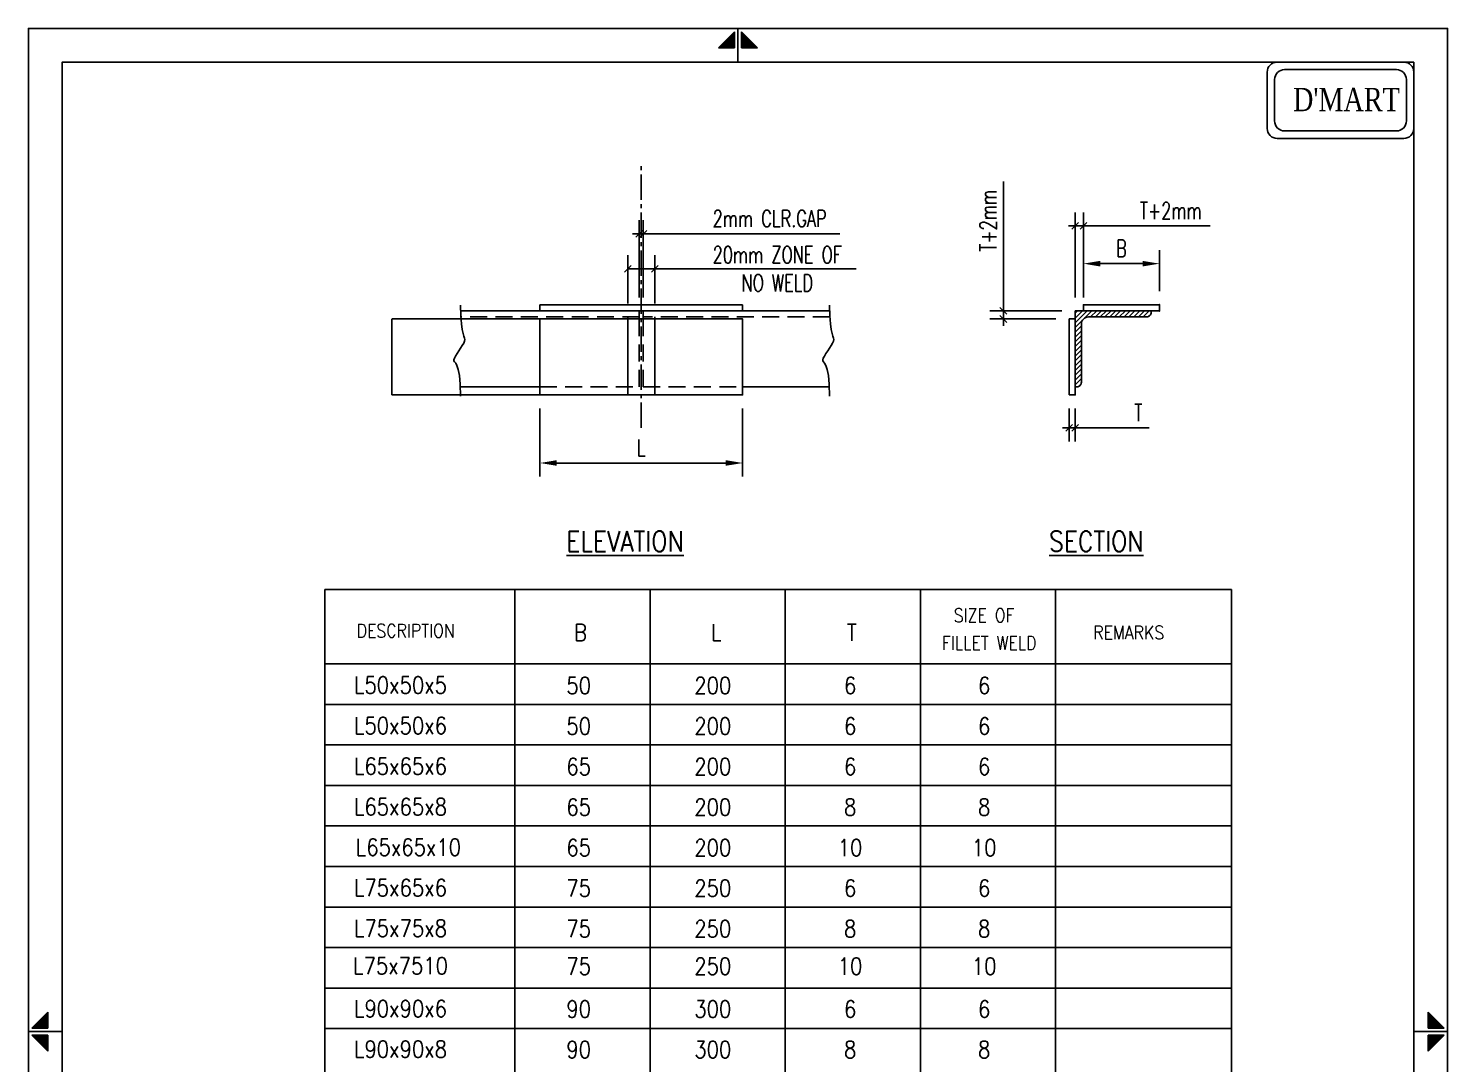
# Model space of a CAD drawing. Header units: millimetres. Extents: x 1506431 to 1626747, y 193580 to 275375.
# Drawn here: x 1506431 to 1527431, y 260052 to 275375 of the extents above; entities that cross this region are included whole.
import ezdxf
from ezdxf.enums import TextEntityAlignment as Align

# ---------------------------------------------------------------- set-up
doc = ezdxf.new("R2010")
doc.units = ezdxf.units.MM
doc.header["$LTSCALE"] = 2
doc.linetypes.add('CENTER2', pattern=[1.125, 0.75, -0.125, 0.125, -0.125])
doc.linetypes.add('HIDDEN', pattern=[0.375, 0.25, -0.125])
for name, color, linetype in [('BEAM', 4, 'Continuous'), ('CIV-BRC', 3, 'Continuous'), ('CIV-CEN', 1, 'CENTER2'), ('CIV-DIM', 2, 'Continuous'), ('CIV-GIR', 3, 'Continuous'), ('CIV-PLT', 2, 'Continuous'), ('CIV-SYM', 3, 'Continuous'), ('CIV-TBL', 7, 'Continuous'), ('CIV-TIT', 4, 'Continuous'), ('PNA', 8, 'Continuous'), ('S-TEXT-1', 4, 'Continuous'), ('TEXT', 40, 'Continuous'), ('TEXT (SHEET)', 4, 'Continuous'), ('TITEL', 1, 'Continuous')]:
    doc.layers.add(name, color=color, linetype=linetype)
doc.styles.add('ROMAND', font='times.ttf', dxfattribs={"width": 0.7, "height": 1200})
doc.styles.add('ROMANS', font='simplex.shx', dxfattribs={"width": 0.7})
doc.styles.get("Standard").update_dxf_attribs({"font": 'arial.ttf'})
doc.dimstyles.new('dim100', dxfattribs={"dimtxt": 250, "dimasz": 250, "dimexe": 200, "dimexo": 200, "dimgap": 100, "dimtad": 1, "dimdec": 0, "dimzin": 0, "dimdsep": 46, "dimtxsty": 'ROMANS', "dimcen": 0, "dimclrd": 170, "dimclre": 170, "dimclrt": 4, "dimadec": 0, "dimazin": 0, "dimtfac": 1, "dimtdec": 0, "dimtix": 1, "dimtofl": 0, "dimtmove": 2, "dimatfit": 3, "dimfxl": 0, "dimtolj": 1, "dimtzin": 0, "dimlwd": -1, "dimlwe": -1, "dimarcsym": 0})
doc.dimstyles.get("Standard").update_dxf_attribs({"dimtxt": 0.18, "dimasz": 0.18, "dimexe": 0.18, "dimexo": 0.0625, "dimgap": 0.09, "dimtad": 0, "dimtih": 1, "dimtoh": 1, "dimdec": 4, "dimzin": 0, "dimdsep": 46, "dimtxsty": 'Standard', "dimcen": 0.09, "dimadec": 0, "dimazin": 0, "dimtfac": 1, "dimtdec": 4, "dimtofl": 0, "dimtmove": 0, "dimatfit": 3, "dimfxl": 0, "dimtolj": 1, "dimtzin": 0, "dimarcsym": 0})

# ---------------------------------------------------------------- blocks, each defined once
blk = doc.blocks.new('_Oblique')
at = {"color": 0, "linetype": 'ByBlock', "lineweight": -2}
blk.add_line((-0.5, -0.5), (0.5, 0.5), dxfattribs=at)
blk = doc.blocks.new('*D26')
at = {"layer": 'CIV-DIM', "color": 170}
for p, q in [((1520858, 273111), (1520858, 271194)), ((1521722, 271194), (1520658, 271194)), ((1520858, 271194), (1520858, 271294)), ((1520858, 271074), (1520858, 271194)), ((1521632, 271074), (1520658, 271074)), ((1520858, 271074), (1520858, 270974))]:
    blk.add_line(p, q, dxfattribs=at)
at = {"layer": 'Defpoints', "color": 0, "lineweight": -2}
for p in [(1520858, 271194), (1521922, 271194), (1521832, 271074)]:
    blk.add_point(p, dxfattribs=at)
at = {"layer": 'CIV-DIM', "color": 170, "xscale": 100, "yscale": 100, "zscale": 100}
for p, rotation in [((1520858, 271194), 270), ((1520858, 271074), 90)]:
    blk.add_blockref('_Oblique', p, dxfattribs=dict(at, rotation=rotation))
at = {"layer": 'CIV-DIM', "color": 4, "insert": (1520633, 272528), "char_height": 250, "attachment_point": 5, "rotation": 90, "style": 'ROMANS'}
blk.add_mtext('\\A1;T+2mm', dxfattribs=at)
blk = doc.blocks.new('*D24')
at = {"layer": 'CIV-DIM', "color": 170}
for p, q in [((1514000, 269749), (1514000, 268742)), ((1517000, 269749), (1517000, 268742)), ((1514250, 268942), (1516750, 268942))]:
    blk.add_line(p, q, dxfattribs=at)
at = {"layer": 'CIV-DIM', "color": 170, "lineweight": -2}
for points in [[(1514250, 268984), (1514250, 268901), (1514000, 268942)], [(1516750, 268984), (1516750, 268901), (1517000, 268942)]]:
    blk.add_solid(points, dxfattribs=at)
at = {"layer": 'Defpoints', "color": 0, "lineweight": -2}
for p in [(1514000, 269949), (1517000, 269949), (1517000, 268942)]:
    blk.add_point(p, dxfattribs=at)
at = {"layer": 'CIV-DIM', "color": 4, "insert": (1515500, 269167), "char_height": 250, "attachment_point": 5, "style": 'ROMANS'}
blk.add_mtext('\\A1;L', dxfattribs=at)
blk = doc.blocks.new('*D25')
at = {"layer": 'CIV-DIM', "color": 170}
for p, q in [((1515470, 271394), (1515470, 272536)), ((1515530, 271394), (1515530, 272536)), ((1515470, 272336), (1515370, 272336)), ((1515470, 272336), (1515530, 272336)), ((1515530, 272336), (1515630, 272336)), ((1518438, 272336), (1515530, 272336))]:
    blk.add_line(p, q, dxfattribs=at)
at = {"layer": 'Defpoints', "color": 0, "lineweight": -2}
for p in [(1515530, 272336), (1515470, 271194), (1515530, 271194)]:
    blk.add_point(p, dxfattribs=at)
at = {"layer": 'CIV-DIM', "color": 170, "xscale": 100, "yscale": 100, "zscale": 100}
blk.add_blockref('_Oblique', (1515470, 272336), dxfattribs=at)
at = {"layer": 'CIV-DIM', "color": 170, "xscale": 100, "yscale": 100, "zscale": 100, "rotation": 180}
blk.add_blockref('_Oblique', (1515530, 272336), dxfattribs=at)
at = {"layer": 'CIV-DIM', "color": 4, "insert": (1517400, 272561), "char_height": 250, "attachment_point": 5, "style": 'ROMANS'}
blk.add_mtext('\\A1;2mm CLR.GAP', dxfattribs=at)
blk = doc.blocks.new('*D15')
at = {"layer": 'CIV-DIM', "color": 170}
for p, q in [((1515300, 271304), (1515300, 272016)), ((1515700, 271304), (1515700, 272016)), ((1515700, 271816), (1515300, 271816)), ((1518680, 271816), (1515700, 271816))]:
    blk.add_line(p, q, dxfattribs=at)
at = {"layer": 'Defpoints', "color": 0, "lineweight": -2}
for p in [(1515300, 271816), (1515300, 271104), (1515700, 271104)]:
    blk.add_point(p, dxfattribs=at)
at = {"layer": 'CIV-DIM', "color": 170, "xscale": 100, "yscale": 100, "zscale": 100, "rotation": 180}
blk.add_blockref('_Oblique', (1515300, 271816), dxfattribs=at)
at = {"layer": 'CIV-DIM', "color": 170, "xscale": 100, "yscale": 100, "zscale": 100}
blk.add_blockref('_Oblique', (1515700, 271816), dxfattribs=at)
at = {"layer": 'CIV-DIM', "color": 4, "insert": (1517513, 271816), "char_height": 250, "attachment_point": 5, "style": 'ROMANS'}
blk.add_mtext('\\A1;20mm ZONE OF \\PNO WELD', dxfattribs=at)
blk = doc.blocks.new('*D16')
at = {"layer": 'CIV-BRC', "color": 0, "lineweight": -2}
for p, q in [((1513999, 271074), (1511807, 271074)), ((1511808, 271073), (1511808, 270512)), ((1511808, 269951), (1511808, 270511)), ((1513999, 269949), (1511807, 269949))]:
    blk.add_line(p, q, dxfattribs=at)
for points in [[(1511808, 271073), (1511809, 271073), (1511808, 271074)], [(1511808, 269951), (1511809, 269951), (1511808, 269949)]]:
    blk.add_solid(points, dxfattribs=at)
at = {"layer": 'Defpoints', "color": 0, "lineweight": -2}
for p in [(1514000, 271074), (1511808, 269949), (1514000, 269949)]:
    blk.add_point(p, dxfattribs=at)
at = {"layer": 'CIV-BRC', "color": 0, "insert": (1511808, 270512), "char_height": 0.18, "attachment_point": 5}
blk.add_mtext('\\A1;B', dxfattribs=at)
blk = doc.blocks.new('*D17')
at = {"layer": 'CIV-DIM', "color": 170}
for p, q in [((1521832, 269749), (1521832, 269262)), ((1521922, 269749), (1521922, 269262)), ((1521832, 269462), (1521732, 269462)), ((1521832, 269462), (1521922, 269462)), ((1521922, 269462), (1522022, 269462)), ((1523014, 269462), (1521922, 269462))]:
    blk.add_line(p, q, dxfattribs=at)
at = {"layer": 'Defpoints', "color": 0, "lineweight": -2}
for p in [(1521832, 269949), (1521922, 269949), (1521922, 269462)]:
    blk.add_point(p, dxfattribs=at)
at = {"layer": 'CIV-DIM', "color": 170, "xscale": 100, "yscale": 100, "zscale": 100}
blk.add_blockref('_Oblique', (1521832, 269462), dxfattribs=at)
at = {"layer": 'CIV-DIM', "color": 170, "xscale": 100, "yscale": 100, "zscale": 100, "rotation": 180}
blk.add_blockref('_Oblique', (1521922, 269462), dxfattribs=at)
at = {"layer": 'CIV-DIM', "color": 4, "insert": (1522856, 269687), "char_height": 250, "attachment_point": 5, "style": 'ROMANS'}
blk.add_mtext('\\A1;T', dxfattribs=at)
blk = doc.blocks.new('*X3')
at = {"color": 0}
for p, q in [((1426.2, 2600), (1443.9, 2617.7)), ((1426.2, 2607.1), (1436.8, 2617.7)), ((1426.2, 2614.2), (1429.7, 2617.7)), ((1440.6, 2607.3), (1450.9, 2617.7)), ((1449, 2608.7), (1458, 2617.7)), ((1456.1, 2608.7), (1465.1, 2617.7)), ((1463.2, 2608.7), (1472.2, 2617.7)), ((1470.2, 2608.7), (1479.2, 2617.7)), ((1477.3, 2608.7), (1486.3, 2617.7)), ((1484.4, 2608.7), (1493.4, 2617.7)), ((1491.4, 2608.7), (1500.4, 2617.7)), ((1498.5, 2608.7), (1507.5, 2617.7)), ((1505.6, 2608.7), (1514.6, 2617.7)), ((1512.7, 2608.7), (1521.7, 2617.7)), ((1519.7, 2608.7), (1528.7, 2617.7)), ((1526.8, 2608.7), (1535.8, 2617.7)), ((1534.3, 2609.1), (1538.4, 2613.2)), ((1426.2, 2593), (1436.6, 2603.3)), ((1426.2, 2585.9), (1435.2, 2594.9)), ((1426.2, 2578.8), (1435.2, 2587.8)), ((1426.2, 2571.8), (1435.2, 2580.8)), ((1426.2, 2564.7), (1435.2, 2573.7)), ((1426.2, 2557.6), (1435.2, 2566.6)), ((1426.2, 2550.5), (1435.2, 2559.5)), ((1426.2, 2543.5), (1435.2, 2552.5)), ((1426.2, 2536.4), (1435.2, 2545.4)), ((1426.2, 2529.3), (1435.2, 2538.3)), ((1426.2, 2522.3), (1435.2, 2531.3)), ((1426.2, 2515.2), (1435.2, 2524.2)), ((1426.2, 2508.1), (1435.2, 2517.1)), ((1430.8, 2505.6), (1434.9, 2509.7))]:
    blk.add_line(p, q, dxfattribs=at)
blk = doc.blocks.new('*D18')
at = {"layer": 'CIV-DIM', "color": 170}
for p, q in [((1522042, 271484), (1522042, 272093)), ((1523167, 271484), (1523167, 272093)), ((1522292, 271893), (1522917, 271893))]:
    blk.add_line(p, q, dxfattribs=at)
at = {"layer": 'CIV-DIM', "color": 170, "lineweight": -2}
for points in [[(1522292, 271934), (1522292, 271851), (1522042, 271893)], [(1522917, 271934), (1522917, 271851), (1523167, 271893)]]:
    blk.add_solid(points, dxfattribs=at)
at = {"layer": 'Defpoints', "color": 0, "lineweight": -2}
for p in [(1523167, 271893), (1522042, 271284), (1523167, 271284)]:
    blk.add_point(p, dxfattribs=at)
at = {"layer": 'CIV-DIM', "color": 4, "insert": (1522605, 272118), "char_height": 250, "attachment_point": 5, "style": 'ROMANS'}
blk.add_mtext('\\A1;B', dxfattribs=at)
blk = doc.blocks.new('MID')
at = {"layer": 'TEXT'}
for p, q in [((8.94, 1.07), (4.27, 5.74)), ((4.27, 5.74), (4.27, 1.07)), ((0, 0), (10, 0)), ((4.27, 1.07), (8.94, 1.07)), ((8.94, -1.07), (4.27, -5.74)), ((4.27, -1.07), (8.94, -1.07)), ((4.27, -5.74), (4.27, -1.07))]:
    blk.add_line(p, q, dxfattribs=at)
for points in [[(4.27, 5.74), (8.94, 1.07), (4.27, 1.07)], [(4.27, -5.74), (8.94, -1.07), (4.27, -1.07)]]:
    blk.add_solid(points, dxfattribs=at)
blk = doc.blocks.new('A4')
at = {"layer": 'PNA', "color": 4}
blk.add_lwpolyline([(261008, -3862), (241268, -3862), (241268, 24056), (261008, 24056)], close=True, dxfattribs=at)
at = {"layer": 'PNA', "color": 3}
blk.add_lwpolyline([(260538, -3392), (241738, -3392), (241738, 23586), (260538, 23586)], close=True, dxfattribs=at)
at = {"layer": 'TEXT (SHEET)', "color": 4, "xscale": -47, "yscale": 47, "zscale": 47, "rotation": 270}
blk.add_blockref('MID', (251138, 23586), dxfattribs=at)
at = {"layer": 'TEXT (SHEET)', "color": 4, "yscale": 47, "zscale": 47}
for p, xscale in [((241738, 10097), -47), ((260538, 10097), 47)]:
    blk.add_blockref('MID', p, dxfattribs=dict(at, xscale=xscale))
blk = doc.blocks.new('*D42')
at = {"layer": 'CIV-DIM', "color": 170}
for p, q in [((1521922, 271394), (1521922, 272652)), ((1522042, 271394), (1522042, 272652)), ((1521922, 272452), (1521822, 272452)), ((1521922, 272452), (1522042, 272452)), ((1522042, 272452), (1522142, 272452)), ((1523919, 272452), (1522042, 272452))]:
    blk.add_line(p, q, dxfattribs=at)
at = {"layer": 'Defpoints', "color": 0, "lineweight": -2}
for p in [(1522042, 272452), (1521922, 271194), (1522042, 271194)]:
    blk.add_point(p, dxfattribs=at)
at = {"layer": 'CIV-DIM', "color": 170, "xscale": 100, "yscale": 100, "zscale": 100}
blk.add_blockref('_Oblique', (1521922, 272452), dxfattribs=at)
at = {"layer": 'CIV-DIM', "color": 170, "xscale": 100, "yscale": 100, "zscale": 100, "rotation": 180}
blk.add_blockref('_Oblique', (1522042, 272452), dxfattribs=at)
at = {"layer": 'CIV-DIM', "color": 4, "insert": (1523336, 272677), "char_height": 250, "attachment_point": 5, "style": 'ROMANS'}
blk.add_mtext('\\A1;T+2mm', dxfattribs=at)

msp = doc.modelspace()

# ---------------------------------------------------------------- linework, layer by layer
at = {"layer": 'BEAM', "color": 1, "linetype": 'ByBlock', "lineweight": -2, "ltscale": 20}
for points in [[(1524908.63456, 274875.35338), (1526784.08687, 274875.35338, -0.4142135624), (1526931.43242, 274728.00783), (1526931.43242, 273894.39092, -0.4142135624), (1526784.08687, 273747.04537), (1524908.63456, 273747.04537, -0.4142135624), (1524761.28901, 273894.39092), (1524761.28901, 274728.00783, -0.4142135624)], [(1525019.14373, 274764.84422), (1526673.5777, 274764.84422, -0.4142135624), (1526820.92325, 274617.49867), (1526820.92325, 274004.90008, -0.4142135624), (1526673.5777, 273857.55453), (1525019.14373, 273857.55453, -0.4142135624), (1524871.79818, 274004.90008), (1524871.79818, 274617.49867, -0.4142135624)]]:
    msp.add_lwpolyline(points, format="xyb", close=True, dxfattribs=at)
at = {"layer": 'CIV-BRC', "ltscale": 500}
for p, q in [((1518284.58848, 271194.05395), (1512826.81207, 271194.05395)), ((1515470.37213, 271074.05395), (1515470.37213, 271194.05395)), ((1515530.37213, 271074.05395), (1515530.37213, 271194.05395)), ((1515300.37213, 269949.05395), (1515300.37213, 271104.05395)), ((1515700.37213, 269949.05395), (1515700.37213, 271104.05395)), ((1512826.81207, 270069.05395), (1514000.37213, 270069.05395)), ((1517000.37213, 270069.05395), (1518284.58848, 270069.05395))]:
    msp.add_line(p, q, dxfattribs=at)
at = {"layer": 'CIV-BRC', "linetype": 'HIDDEN', "ltscale": 500}
for p, q in [((1515470.37213, 271104.05395), (1512831.52356, 271104.05395)), ((1515470.37213, 270069.05395), (1515470.37213, 271074.05395)), ((1518290.05621, 271104.05395), (1515530.37213, 271104.05395)), ((1515530.37213, 270069.05395), (1515530.37213, 271074.05395)), ((1514000.37213, 270069.05395), (1515470.37213, 270069.05395)), ((1515530.37213, 270069.05395), (1517000.37213, 270069.05395))]:
    msp.add_line(p, q, dxfattribs=at)
at = {"layer": 'CIV-CEN', "color": 8, "ltscale": 250}
msp.add_line((1515500.37213, 269462.99059), (1515500.37213, 273340.87063), dxfattribs=at)
at = {"layer": 'CIV-GIR'}
msp.add_lwpolyline([(1523047.05079, 271194.05395), (1521922.05079, 271194.05395), (1521922.05079, 270069.05395), (1521944.55079, 270069.05395, 0.4142135624), (1522012.05079, 270136.55395), (1522012.05079, 270999.05395, -0.4142135624), (1522117.05079, 271104.05395), (1522979.55079, 271104.05395, 0.4142135624), (1523047.05079, 271171.55395)], format="xyb", close=True, dxfattribs=at)
at = {"layer": 'CIV-PLT'}
for p, q in [((1515500.37213, 271284.05395), (1514000.37213, 271284.05395)), ((1514000.37213, 271284.05395), (1514000.37213, 271194.05395)), ((1515500.37213, 271284.05395), (1517000.37213, 271284.05395)), ((1517000.37213, 271284.05395), (1517000.37213, 271194.05395))]:
    msp.add_line(p, q, dxfattribs=at)
for points in [[(1522042.05079, 271194.05395), (1523167.05079, 271194.05395), (1523167.05079, 271284.05395), (1522042.05079, 271284.05395)], [(1514000.37213, 269949.05395), (1517000.37213, 269949.05395), (1517000.37213, 271074.05395), (1514000.37213, 271074.05395)], [(1521832.05079, 269949.05395), (1521922.05079, 269949.05395), (1521922.05079, 271074.05395), (1521832.05079, 271074.05395)]]:
    msp.add_lwpolyline(points, close=True, dxfattribs=at)
for p in [(1523167.05079, 271284.05395), (1523167.05079, 271194.05395)]:
    msp.add_point(p, dxfattribs=at)
at = {"layer": 'CIV-SYM'}
for points in [[(1512826.81207, 271276.2108), (1512830.27693, 271120.35124), (1512839.21714, 271003.47496), (1512851.45113, 270918.88569), (1512864.79732, 270859.88719), (1512877.07414, 270819.78321), (1512886.10002, 270791.8775), (1512889.69339, 270769.47381), (1512885.67267, 270745.87589), (1512872.65499, 270715.87215), (1512852.45231, 270680.18963), (1512827.67527, 270641.04006), (1512800.93452, 270600.63513), (1512774.84071, 270561.18656), (1512752.00448, 270524.90606), (1512735.03649, 270494.00533), (1512726.54739, 270470.69609), (1512728.26825, 270455.44528), (1512738.41187, 270441.74079), (1512754.31148, 270421.32576), (1512773.30029, 270385.94331), (1512792.71153, 270327.33658), (1512809.87842, 270237.24869), (1512822.13419, 270107.42277), (1512826.81207, 269929.60196)], [(1518285.34472, 271276.2108), (1518288.80958, 271120.35124), (1518297.74979, 271003.47496), (1518309.98378, 270918.88569), (1518323.32997, 270859.88719), (1518335.60679, 270819.78321), (1518344.63267, 270791.8775), (1518348.22604, 270769.47381), (1518344.20532, 270745.87589), (1518331.18764, 270715.87215), (1518310.98496, 270680.18963), (1518286.20792, 270641.04006), (1518259.46717, 270600.63513), (1518233.37335, 270561.18656), (1518210.53713, 270524.90606), (1518193.56914, 270494.00533), (1518185.08004, 270470.69609), (1518186.8009, 270455.44528), (1518196.94452, 270441.74079), (1518212.84413, 270421.32576), (1518231.83294, 270385.94331), (1518251.24418, 270327.33658), (1518268.41107, 270237.24869), (1518280.66684, 270107.42277), (1518285.34472, 269929.60196)]]:
    msp.add_lwpolyline(points, dxfattribs=at)
at = {"layer": 'CIV-TBL'}
for p, q in [((1510815.57254, 267068.90624), (1524232.72764, 267068.90624)), ((1510815.57254, 267068.90624), (1510815.57254, 253969.40981)), ((1513629.46108, 267068.90624), (1513629.46108, 253969.40981)), ((1515629.46108, 267068.90624), (1515629.46108, 253969.40981)), ((1517629.46108, 267068.90624), (1517629.46108, 253969.40981)), ((1519629.46108, 267068.90624), (1519629.46108, 253969.40981)), ((1521629.46108, 267068.90624), (1521629.46108, 253969.40981)), ((1524232.72764, 267068.90624), (1524232.72764, 253969.40981))]:
    msp.add_line(p, q, dxfattribs=at)
at = {"layer": 'CIV-TBL', "color": 170}
for p, q in [((1510815.57254, 265969.40981), (1524232.72764, 265969.40981)), ((1510815.57254, 265369.40981), (1524232.72764, 265369.40981)), ((1510815.57254, 264769.40981), (1524232.72764, 264769.40981)), ((1510815.57254, 264169.40981), (1524232.72764, 264169.40981)), ((1510815.57254, 263569.40981), (1524232.72764, 263569.40981)), ((1510815.57254, 262969.40981), (1524232.72764, 262969.40981)), ((1510815.57254, 262369.40981), (1524232.72764, 262369.40981)), ((1510815.57254, 261769.40981), (1524232.72764, 261769.40981)), ((1510815.57254, 261169.40981), (1524232.72764, 261169.40981)), ((1510815.57254, 260569.40981), (1524232.72764, 260569.40981))]:
    msp.add_line(p, q, dxfattribs=at)

# ---------------------------------------------------------------- block references
at = {"xscale": 1.063829787234043, "yscale": 1.063829787234043, "zscale": 1.063829787234043}
msp.add_blockref('A4', (1249762.91312, 249783.43292), dxfattribs=at)
at = {"layer": 'CIV-TBL', "xscale": 10, "yscale": 10, "zscale": 10}
msp.add_blockref('*X3', (1507659.60787, 245017.32524), dxfattribs=at)

# ---------------------------------------------------------------- texts
at = {"layer": 'CIV-TIT', "style": 'ROMANS', "width": 0.85}
for s, p in [('%%uELEVATION', (1515260.40216, 267632.86222)), ('%%uSECTION', (1522233.41576, 267632.86222))]:
    msp.add_text(s, height=300, dxfattribs=at).set_placement(p, align=Align.CENTER)
at = {"layer": 'S-TEXT-1', "style": 'ROMANS', "width": 0.85}
for s, height, p in [('SIZE OF', 200, (1520573.17394, 266688.1518)), ('DESCRIPTION', 200, (1512014.2379, 266458.82567)), ('B', 250, (1514599.64486, 266433.4457)), ('L', 250, (1516608.34257, 266433.4457)), ('T', 250, (1518615.78875, 266433.4457)), ('REMARKS', 200, (1522713.28178, 266433.4457)), ('FILLET WELD', 200, (1520648.26544, 266278.44662)), ('L50x50x5', 250, (1511937.62317, 265654.82457)), ('50', 250, (1514574.61436, 265648.47958)), ('200', 250, (1516558.28157, 265648.47958)), ('6', 250, (1518590.75825, 265648.47958)), ('6', 250, (1520574.42546, 265648.47958)), ('L50x50x6', 250, (1511937.62317, 265054.82457)), ('50', 250, (1514574.61436, 265048.47958)), ('200', 250, (1516558.28157, 265048.47958)), ('6', 250, (1518590.75825, 265048.47958)), ('6', 250, (1520574.42546, 265048.47958)), ('L65x65x6', 250, (1511937.62317, 264454.82457)), ('65', 250, (1514574.61436, 264448.47958)), ('200', 250, (1516558.28157, 264448.47958)), ('6', 250, (1518590.75825, 264448.47958)), ('6', 250, (1520574.42546, 264448.47958)), ('L65x65x8', 250, (1511937.62317, 263854.82457)), ('65', 250, (1514574.61436, 263848.47958)), ('200', 250, (1516558.28157, 263848.47958)), ('8', 250, (1518590.75825, 263848.47958)), ('8', 250, (1520574.42546, 263848.47958)), ('L65x65x10', 250, (1512054.85865, 263254.82457)), ('65', 250, (1514574.61436, 263248.47958)), ('200', 250, (1516558.28157, 263248.47958)), ('10', 250, (1518590.75825, 263248.47958)), ('10', 250, (1520574.42546, 263248.47958)), ('L75x65x6', 250, (1511937.62317, 262654.82457)), ('75', 250, (1514574.61436, 262648.47958)), ('250', 250, (1516558.28157, 262648.47958)), ('6', 250, (1518590.75825, 262648.47958)), ('6', 250, (1520574.42546, 262648.47958)), ('L75x75x8', 250, (1511937.62317, 262054.82457)), ('75', 250, (1514574.61436, 262048.47958)), ('250', 250, (1516558.28157, 262048.47958)), ('8', 250, (1518590.75825, 262048.47958)), ('8', 250, (1520574.42546, 262048.47958)), ('L75x7510', 250, (1511937.62317, 261499.89873)), ('75', 250, (1514574.61436, 261493.55374)), ('250', 250, (1516558.28157, 261493.55374)), ('10', 250, (1518590.75825, 261493.55374)), ('10', 250, (1520574.42546, 261493.55374)), ('L90x90x6', 250, (1511937.62317, 260865.64676)), ('90', 250, (1514574.61436, 260859.30177)), ('300', 250, (1516558.28157, 260859.30177)), ('6', 250, (1518590.75825, 260859.30177)), ('6', 250, (1520574.42546, 260859.30177)), ('L90x90x8', 250, (1511937.62317, 260265.64676)), ('90', 250, (1514574.61436, 260259.30177)), ('300', 250, (1516558.28157, 260259.30177)), ('8', 250, (1518590.75825, 260259.30177)), ('8', 250, (1520574.42546, 260259.30177))]:
    msp.add_text(s, height=height, dxfattribs=at).set_placement(p, align=Align.MIDDLE)
at = {"layer": 'TITEL', "color": 2, "linetype": 'Continuous', "style": 'ROMAND', "width": 0.8}
msp.add_text("D'MART", height=345.006998, dxfattribs=at).set_placement((1525144.22329, 274149.8208))

# ---------------------------------------------------------------- dimensions: what is measured, and where the dimension line sits
at = {"layer": 'CIV-BRC'}
dim = msp.add_linear_dim(base=(1511808.48238, 269949.05395), p1=(1514000.37213, 271074.05395), p2=(1514000.37213, 269949.05395), angle=90, text='B', dimstyle='Standard', override={"dimasz": 1.5, "dimexe": 1, "dimexo": 1.5}, dxfattribs=at)
dim.commit()
dim.dimension.update_dxf_attribs({"geometry": '*D16', "text_midpoint": (1511808.48238, 270511.55395)})
at = {"layer": 'CIV-DIM'}
dim = msp.add_linear_dim(base=(1520858.14216, 271194.05395), p1=(1521832.05079, 271074.05395), p2=(1521922.05079, 271194.05395), angle=90, text='T+2mm', dimstyle='dim100', override={"dimasz": 100, "dimblk1": 'Oblique', "dimblk2": 'Oblique', "dimsah": 1, "dimtmove": 1}, dxfattribs=at)
dim.commit()
dim.dimension.update_dxf_attribs({"geometry": '*D26', "text_midpoint": (1520860.15072, 272527.81883), "dimtype": 128})
for base, p1, p2, text, picture, middle in [((1515300.37213, 271815.96642), (1515700.37213, 271104.05395), (1515300.37213, 271104.05395), '20mm ZONE OF \\XNO WELD', '*D15', (1517513.35025, 271755.78852)), ((1515530.37213, 272335.51424), (1515470.37213, 271194.05395), (1515530.37213, 271194.05395), '2mm CLR.GAP', '*D25', (1517400.41508, 272292.88759)), ((1522042.05079, 272451.70474), (1521922.05079, 271194.05395), (1522042.05079, 271194.05395), 'T+2mm', '*D42', (1523336.07763, 272676.70474)), ((1521922.05079, 269461.8854), (1521832.05079, 269949.05395), (1521922.05079, 269949.05395), 'T', '*D17', (1522856.14607, 269686.8854))]:
    dim = msp.add_linear_dim(base=base, p1=p1, p2=p2, text=text, dimstyle='dim100', override={"dimasz": 100, "dimblk1": 'Oblique', "dimblk2": 'Oblique', "dimsah": 1, "dimtmove": 1}, dxfattribs=at)
    dim.commit()
    dim.dimension.update_dxf_attribs({"geometry": picture, "text_midpoint": middle, "dimtype": 128})
for base, p1, p2, text, picture, middle in [((1523167.05079, 271892.62101), (1522042.05079, 271284.05395), (1523167.05079, 271284.05395), 'B', '*D18', (1522604.55079, 272117.62101)), ((1517000.37213, 268942.45869), (1514000.37213, 269949.05395), (1517000.37213, 269949.05395), 'L', '*D24', (1515500.37213, 269167.45869))]:
    dim = msp.add_linear_dim(base=base, p1=p1, p2=p2, text=text, dimstyle='dim100', dxfattribs=at)
    dim.commit()
    dim.dimension.update_dxf_attribs({"geometry": picture, "text_midpoint": middle})

doc.saveas('drawing.dxf')
